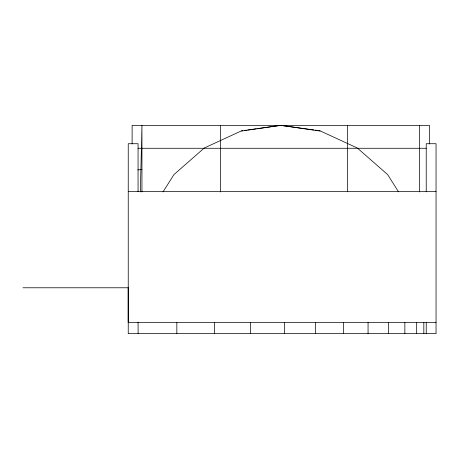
<?xml version="1.0" encoding="UTF-8"?>
<svg xmlns="http://www.w3.org/2000/svg" width="459" height="459" viewBox="0 0 459 459"><rect width="100%" height="100%" fill="white"/><g stroke="black" fill="none" stroke-linecap="round" stroke-linejoin="round"><path stroke-width="0.69" d="M140.356 191.896L141.946 125.353L141.946 191.977M162.997 191.919L173.955 174.581L204.272 148.01L240.889 131.136L280.793 125.353L313.749 129.943M241.451 130.826L242.857 130.631M244.257 130.436L246.368 130.144M247.774 129.949L256.202 128.778M257.608 128.583L280.793 125.353L320.692 131.136L357.309 148.01L387.631 174.581L398.584 191.919M137.74 169.899L141.946 169.555M138.061 148.274L426.227 148.274M128.222 191.529L436.05 191.529M22.95 287.776L128.554 287.776M436.05 322.511L128.17 322.511L128.17 287.776M315.167 130.138L317.289 130.436M318.707 130.631L320.124 130.826M429.458 143.96L429.458 125.353L132.123 125.353L132.123 143.971M426.227 191.862L426.227 143.719L436.05 143.719L436.05 333.647L128.239 333.647L128.239 143.719L138.061 143.719L138.061 191.736M426.227 322.511L426.227 333.647M423.829 322.511L423.829 333.647M419.635 125.353L419.635 191.977M416.674 322.511L416.674 333.647M404.867 322.511L404.867 333.647M388.584 322.511L388.584 333.647M368.061 322.511L368.061 333.647M347.595 125.353L347.595 191.879M343.613 322.511L343.613 333.647M315.597 322.511L315.597 333.647M284.723 125.353L284.723 125.927M284.431 322.511L284.431 333.647M250.574 322.511L250.574 333.647M220.538 125.353L220.538 191.982M214.531 322.511L214.531 333.647M176.841 322.511L176.841 333.647M138.061 322.218L138.125 333.647"/></g></svg>
